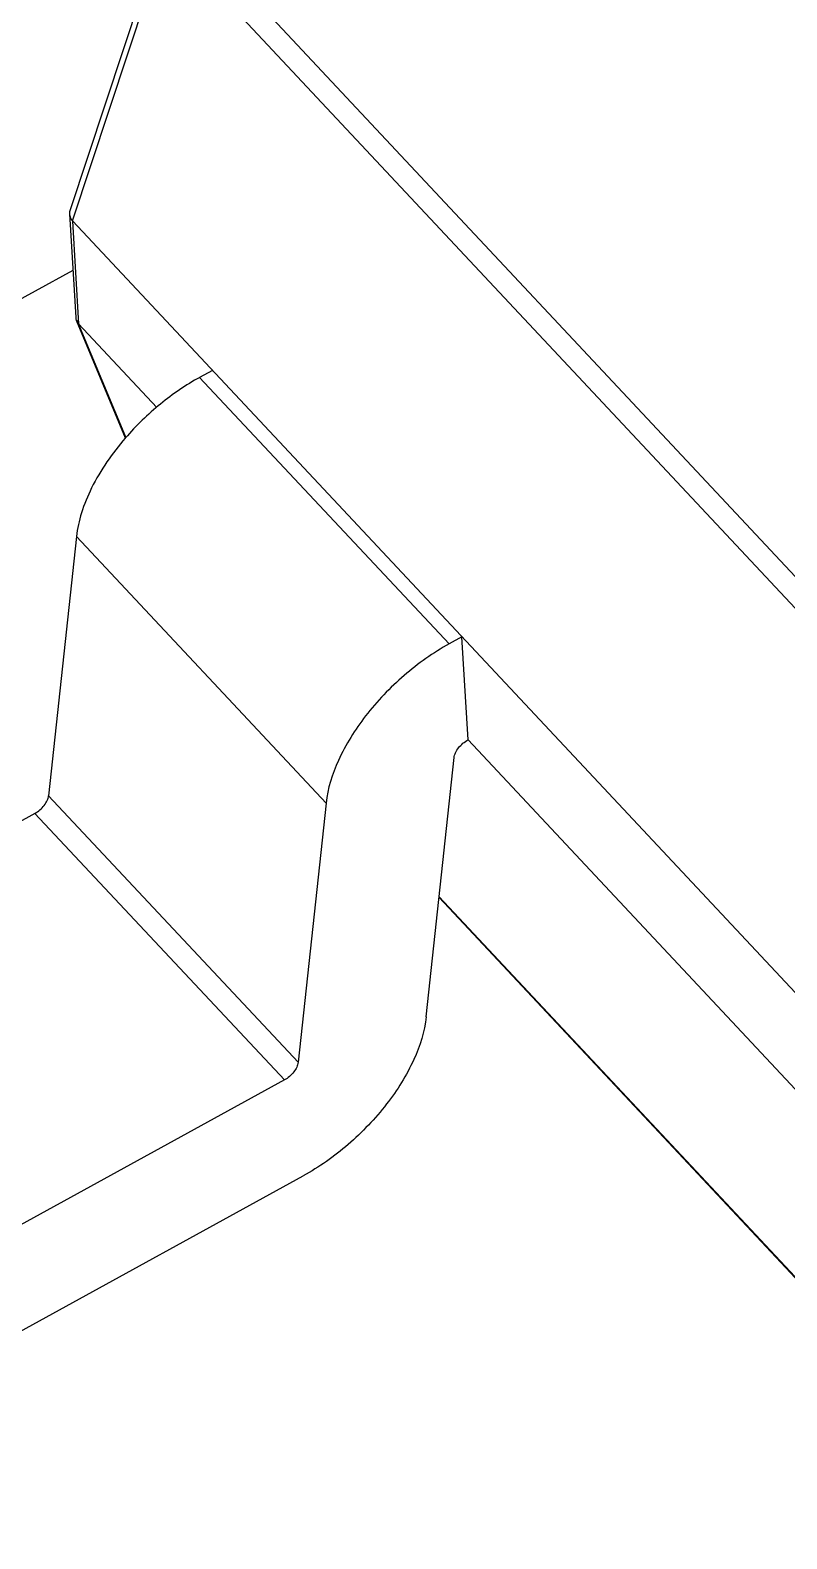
# Model space of a CAD drawing. Header units: millimetres. Extents: x 1514 to 2054, y 119 to 530.
# Drawn here: x 1784 to 1784.863, y 334.27 to 335.991 of the extents above; entities that cross this region are included whole.
import ezdxf

# ---------------------------------------------------------------- set-up
doc = ezdxf.new("R2010")
doc.units = ezdxf.units.MM
doc.header["$LTSCALE"] = 30.734
doc.layers.get('0').update_dxf_attribs({"linetype": 'CONTINUOUS'})

msp = doc.modelspace()

# ---------------------------------------------------------------- linework, layer by layer
at = {"color": 7}
for p, q in [((1785.7519, 334.4275), (1784.1712, 336.1172)), ((1784.153, 336.1104), (1784.0457, 335.786)), ((1784.0485, 335.7735), (1784.1556, 336.0975)), ((1784.1556, 336.0975), (1785.7364, 334.4078)), ((1784.0451, 335.7816), (1784.0521, 335.6633)), ((1784.0556, 335.6559), (1784.0487, 335.7733)), ((1785.7331, 333.9728), (1784.0487, 335.7733)), ((1784.0489, 335.7171), (1772.4599, 329.3399)), ((1784.1088, 335.5258), (1784.0529, 335.6598)), ((1784.0529, 335.6598), (1784.0556, 335.6559)), ((1784.1094, 335.5266), (1784.0554, 335.6561)), ((1784.1447, 335.5607), (1784.0554, 335.6561)), ((1784.208, 335.603), (1784.1934, 335.595)), ((1784.1934, 335.595), (1784.4779, 335.2908)), ((1784.0529, 335.4133), (1784.0212, 335.1177)), ((1784.0529, 335.4133), (1784.3375, 335.1092)), ((1784.4925, 335.2989), (1784.478, 335.2909)), ((1784.4995, 335.1815), (1784.4925, 335.2989)), ((1785.2259, 334.4049), (1784.4995, 335.1814)), ((1784.4518, 334.8655), (1784.4835, 335.1612)), ((1784.0212, 335.1177), (1784.3057, 334.8136)), ((1784.0056, 335.0975), (1783.6966, 334.9275)), ((1784.2901, 334.7934), (1784.0056, 335.0975)), ((1784.3375, 335.1092), (1784.3057, 334.8136)), ((1785.1394, 334.2822), (1784.4664, 335.0016)), ((1785.1396, 334.2829), (1784.4665, 335.0025)), ((1784.2901, 334.7934), (1783.9811, 334.6234)), ((1783.9881, 334.5059), (1784.3114, 334.6839))]:
    msp.add_line(p, q, dxfattribs=at)
for points in [[(1784.0457, 335.786), (1784.0452, 335.7846), (1784.045, 335.7831), (1784.0451, 335.7816)], [(1784.0521, 335.6633), (1784.0521, 335.6621), (1784.0524, 335.6609), (1784.0529, 335.6598)]]:
    msp.add_open_spline(points, degree=3, dxfattribs=at)
for points, knots in [([(1784.0451, 335.7816), (1784.0451, 335.7809), (1784.0456, 335.778), (1784.047, 335.7752), (1784.0485, 335.7735)], [0, 0, 0, 0, 0.241821, 1, 1, 1, 1]), ([(1784.1935, 335.595), (1784.1777, 335.5863), (1784.1473, 335.5655), (1784.1209, 335.5398), (1784.1087, 335.5258)], [0, 0, 0, 0, 0.493503, 1, 1, 1, 1]), ([(1784.1087, 335.5258), (1784.0938, 335.5085), (1784.0745, 335.4808), (1784.0582, 335.4416), (1784.0539, 335.4225), (1784.0529, 335.4133)], [0, 0, 0, 0, 0.540486, 0.782722, 1, 1, 1, 1]), ([(1784.478, 335.2909), (1784.4597, 335.2808), (1784.425, 335.2562), (1784.3819, 335.2111), (1784.3508, 335.1617), (1784.3393, 335.126), (1784.3375, 335.1092)], [0, 0, 0, 0, 0.264754, 0.53435, 0.785497, 1, 1, 1, 1]), ([(1784.4835, 335.1612), (1784.4837, 335.1631), (1784.4851, 335.1671), (1784.4886, 335.1726), (1784.4935, 335.1776), (1784.4974, 335.1804), (1784.4995, 335.1815)], [0, 0, 0, 0, 0.21525, 0.46685, 0.736174, 1, 1, 1, 1]), ([(1784.0056, 335.0975), (1784.0097, 335.0998), (1784.015, 335.1045), (1784.0197, 335.1119), (1784.021, 335.1159), (1784.0212, 335.1177)], [0, 0, 0, 0, 0.533095, 0.784933, 1, 1, 1, 1]), ([(1784.4518, 334.8655), (1784.4499, 334.8487), (1784.4384, 334.813), (1784.4074, 334.7636), (1784.3643, 334.7186), (1784.3297, 334.6939), (1784.3114, 334.6839)], [0, 0, 0, 0, 0.214546, 0.465598, 0.735208, 1, 1, 1, 1]), ([(1784.3057, 334.8136), (1784.3055, 334.8117), (1784.3042, 334.8077), (1784.2995, 334.8003), (1784.2942, 334.7956), (1784.2901, 334.7934)], [0, 0, 0, 0, 0.215067, 0.466905, 1, 1, 1, 1])]:
    msp.add_open_spline(points, degree=3, knots=knots, dxfattribs=at)

doc.saveas('drawing.dxf')
